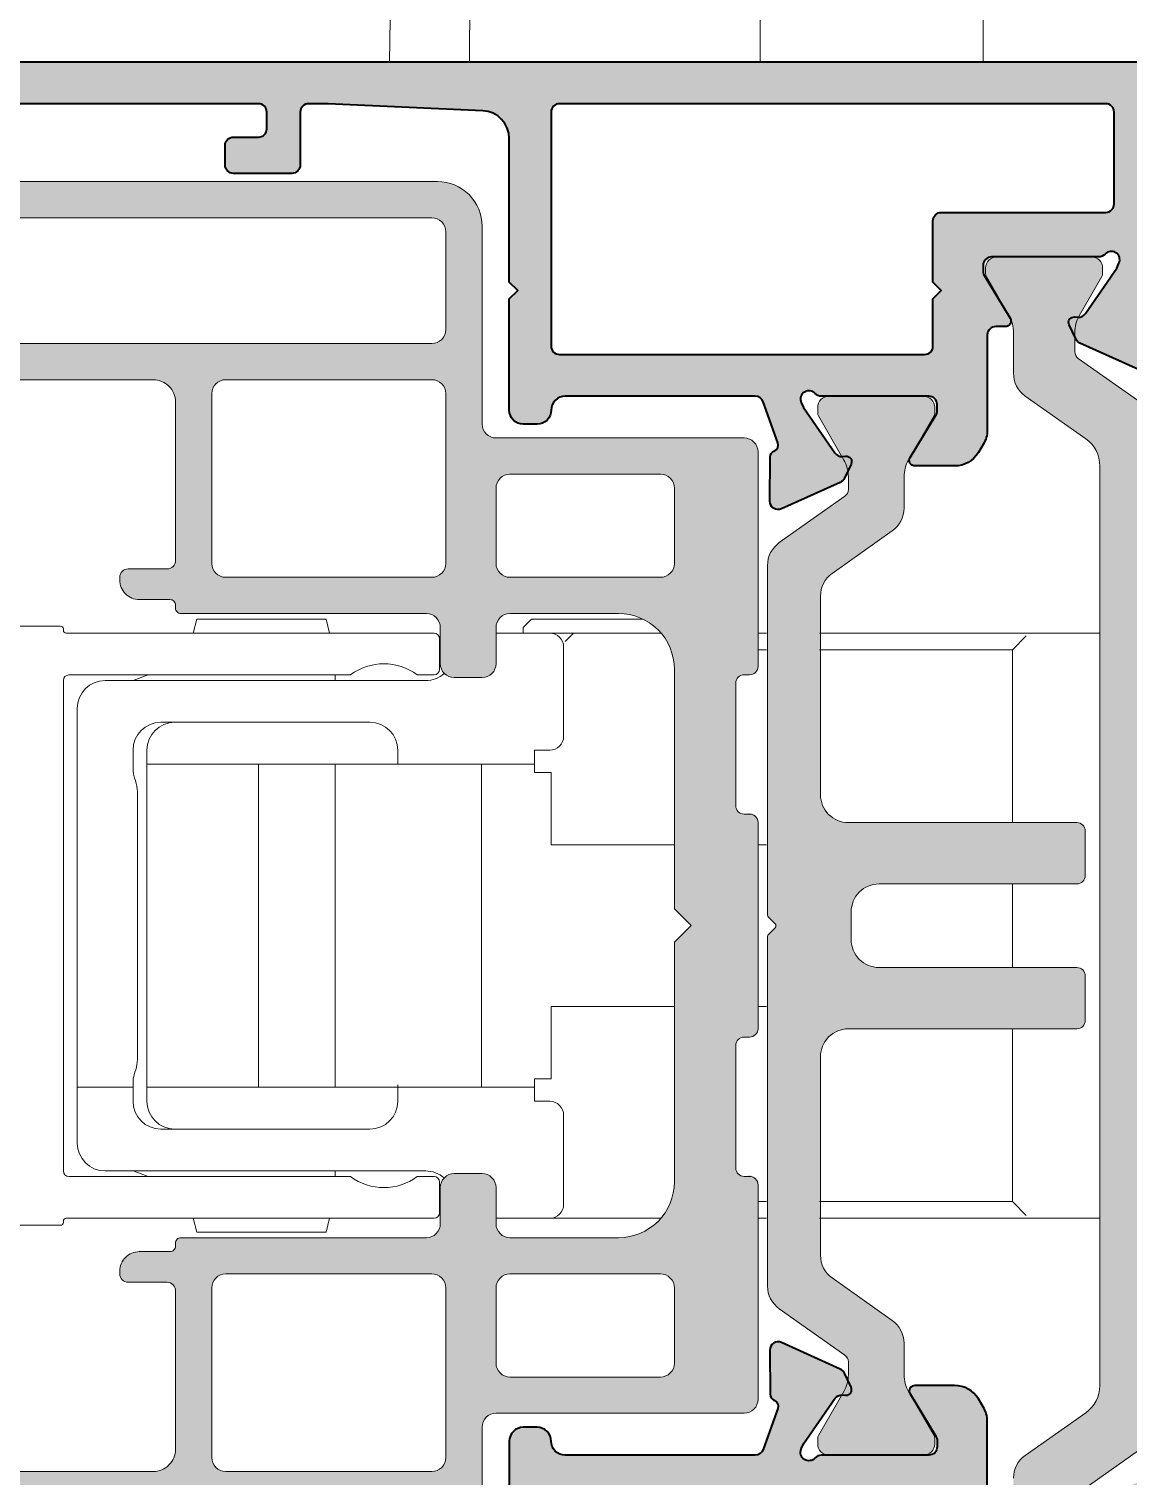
# Model space of a CAD drawing. Header units: millimetres. Extents: x -576 to 4430, y -1196 to 2690.
# Drawn here: x 876 to 915.5, y 74.2 to 126.1 of the extents above; entities that cross this region are included whole.
import ezdxf

# ---------------------------------------------------------------- set-up
doc = ezdxf.new("R2010")
doc.units = ezdxf.units.MM
doc.header["$LTSCALE"] = 0.25
doc.header["$MEASUREMENT"] = 0
doc.linetypes.add('CENTER', pattern=[2, 1.25, -0.25, 0.25, -0.25])
for name, color, linetype, lineweight in [('01_Accessories', 102, 'Continuous', 9), ('01_Aluminum', 4, 'Continuous', 40), ('01_Axis', 1, 'CENTER', 15), ('01_Dimension', 251, 'Continuous', 9), ('01_Fill Plastic', 253, 'Continuous', 0), ('01_Fill Polyamide', 10, 'Continuous', 0), ('01_Plastic', 3, 'Continuous', 20), ('01_Polyamide', 201, 'Continuous', 20)]:
    doc.layers.add(name, color=color, linetype=linetype, lineweight=lineweight)
doc.layers.add('01_Fill Aluminum', color=7, linetype='Continuous', lineweight=0, true_color=0xdcdcdc)

# ---------------------------------------------------------------- blocks, each defined once
blk = doc.blocks.new('U10140')
at = {"layer": '01_Fill Aluminum', "ltscale": 0.25}
h = blk.add_hatch(color=256, dxfattribs=at)
h.dxf.hatch_style = 1
h.paths.add_polyline_path([(28.199, -8.5), (27.899, -8.2), (28.199, -7.9), (28.199, -2.754, -0.400839), (29.154, -1.755), (34.699, -1.5), (35.4, -1.5, -0.414214), (35.7, -1.8), (35.7, -3.7, 0.414214), (36, -4), (38.1, -4, 0.414214), (38.4, -3.7), (38.4, -3, 0.414214), (38.1, -2.7), (37.2, -2.7, -0.414214), (36.9, -2.4), (36.9, -1.8, -0.414214), (37.2, -1.5), (53.7, -1.5, -0.414214), (54, -1.8), (54, -2.4, -0.414214), (53.7, -2.7), (52.8, -2.7, 0.414214), (52.5, -3), (52.5, -3.7, 0.414214), (52.8, -4), (56.4, -4, 0.414214), (56.7, -3.7), (56.7, -3.3, 0.414214), (56.4, -3), (55.5, -3, -0.414214), (55.2, -2.7), (55.2, -2.002, -0.414214), (55.5, -1.702), (56.25, -1.702, 0.267949), (56.51, -1.552, -0.267949), (56.77, -1.402), (61.23, -1.402, -0.267949), (61.49, -1.552, 0.267949), (61.75, -1.702), (62.5, -1.702, -0.414214), (62.8, -2.002), (62.8, -2.7, -0.414214), (62.5, -3), (61.6, -3, 0.414214), (61.3, -3.3), (61.3, -3.7, 0.414214), (61.6, -4), (63.7, -4, 0.414214), (64, -3.7), (64, -0.5, 0.414214), (63.5, 0), (0.3, 0, 0.414214), (0, -0.3), (0, -3.549, 0.267949), (0.15, -3.809), (0.93, -4.26, 0.131652), (1.08, -4.3, 0.569051), (1.5, -4), (1.5, -2.1, -0.414214), (1.8, -1.8), (4.7, -1.8, -0.414214), (5, -2.1), (5, -7.269, 0.086513), (5.018, -7.371), (5.485, -8.671, -0.392793), (5.36, -8.966), (5.345, -8.972, 0.294413), (5.206, -9.185), (5.195, -10.764, 0.548619), (5.62, -11.039), (7.726, -10.09, 0.177976), (7.873, -9.945), (8.114, -9.438, 0.717549), (7.869, -9.149, -0.329769), (7.531, -9.033), (6.407, -7.405), (6.325, -7.222, -0.855531), (6.823, -6.9, 0.213411), (7.047, -7), (10.899, -7, -0.414214), (11.199, -7.3), (11.199, -7.606), (10.229, -9.196, 0.585524), (10.399, -9.5), (10.749, -9.5, -0.414214), (11.049, -9.8), (11.049, -13.213, 0.181148), (11.296, -13.87, 0.307022), (12.224, -14.5), (13.65, -14.5, 0.585524), (13.821, -14.196), (12.85, -12.606), (12.85, -12.3, -0.414214), (13.15, -12), (17.003, -12, 0.213411), (17.226, -11.9, -0.85546), (17.724, -12.222), (17.643, -12.405), (16.518, -14.033, -0.267949), (16.247, -14.162), (16.132, -14.153, 0.57735), (15.935, -14.438), (16.176, -14.945, 0.177976), (16.324, -15.09), (18.433, -16.04, 0.544467), (18.854, -15.764), (18.844, -14.185, 0.303984), (18.697, -13.969, -0.402738), (18.564, -13.671), (19.094, -12.198, -0.316363), (19.376, -12), (26.199, -12, -0.414214), (26.699, -12.5, 0.414214), (27.199, -13), (27.699, -13, 0.414214), (28.199, -12.5)])
h.paths.add_polyline_path([(26.399, -10.5), (13.299, -10.5, -0.414214), (12.999, -10.2), (12.999, -8.5), (12.699, -8.2), (12.999, -7.9), (12.999, -5.7, 0.414214), (12.699, -5.4), (6.8, -5.4, -0.414214), (6.5, -5.1), (6.5, -1.8, -0.414214), (6.8, -1.5), (26.399, -1.5, -0.414214), (26.699, -1.8), (26.699, -10.2, -0.414214)], flags=16)
h.paths.add_polyline_path([(64, -58.3, 0.414214), (63.7, -58), (61.6, -58, 0.414214), (61.3, -58.3), (61.3, -58.7, 0.414214), (61.6, -59), (62.5, -59, -0.414214), (62.8, -59.3), (62.8, -59.998, -0.414214), (62.5, -60.298), (61.75, -60.298, 0.267949), (61.49, -60.448, -0.267949), (61.23, -60.598), (56.77, -60.598, -0.267949), (56.51, -60.448, 0.267949), (56.25, -60.298), (55.5, -60.298, -0.414214), (55.2, -59.998), (55.2, -59.3, -0.414214), (55.5, -59), (56.4, -59, 0.414214), (56.7, -58.7), (56.7, -58.3, 0.414214), (56.4, -58), (52.8, -58, 0.414214), (52.5, -58.3), (52.5, -59, 0.414214), (52.8, -59.3), (53.7, -59.3, -0.414214), (54, -59.6), (54, -60.2, -0.414214), (53.7, -60.5), (37.2, -60.5, -0.414214), (36.9, -60.2), (36.9, -59.6, -0.414214), (37.2, -59.3), (38.1, -59.3, 0.414214), (38.4, -59), (38.4, -58.3, 0.414214), (38.1, -58), (36, -58, 0.414214), (35.7, -58.3), (35.7, -60.2, -0.414214), (35.4, -60.5), (34.699, -60.5), (29.154, -60.245, -0.400839), (28.199, -59.246), (28.199, -54.1), (27.899, -53.8), (28.199, -53.5), (28.199, -49.5, 0.414214), (27.699, -49), (27.199, -49, 0.414214), (26.699, -49.5, -0.414214), (26.199, -50), (19.376, -50, -0.316363), (19.094, -49.802), (18.564, -48.329, -0.392793), (18.69, -48.034), (18.705, -48.028, 0.294413), (18.844, -47.815), (18.854, -46.236, 0.548619), (18.429, -45.961), (16.324, -46.91, 0.177976), (16.176, -47.055), (15.935, -47.562, 0.717549), (16.181, -47.851, -0.329769), (16.518, -47.967), (17.643, -49.595), (17.724, -49.778, -0.855531), (17.226, -50.1, 0.213411), (17.003, -50), (13.15, -50, -0.414214), (12.85, -49.7), (12.85, -49.394), (13.821, -47.804, 0.585524), (13.65, -47.5), (12.224, -47.5, 0.307022), (11.296, -48.13, 0.181148), (11.049, -48.787), (11.049, -52.2, -0.414214), (10.749, -52.5), (10.399, -52.5, 0.585524), (10.229, -52.804), (11.199, -54.394), (11.199, -54.7, -0.414214), (10.899, -55), (7.047, -55, 0.213411), (6.823, -55.1, -0.85546), (6.325, -54.778), (6.407, -54.595), (7.531, -52.967, -0.267949), (7.802, -52.838), (7.917, -52.847, 0.57735), (8.114, -52.562), (7.873, -52.055, 0.177976), (7.726, -51.91), (5.617, -50.96, 0.544467), (5.195, -51.236), (5.206, -52.815, 0.303984), (5.352, -53.031, -0.402738), (5.485, -53.329), (5.018, -54.629, 0.086513), (5, -54.731), (5, -59.246, -0.400839), (4.046, -60.245), (-1.5, -60.5), (-7.7, -60.5, -0.414214), (-8, -60.2), (-8, -58.8, -0.414214), (-7.7, -58.5), (-6.8, -58.5, 0.414214), (-6.5, -58.2), (-6.5, -57.8, 0.414214), (-6.8, -57.5), (-9.8, -57.5, 0.414214), (-10.5, -58.2, 0.414214), (-10.2, -58.5), (-9.5, -58.5, -0.414214), (-9.2, -58.8), (-9.2, -60, -0.414214), (-9.9, -60.7), (-16.1, -60.7, -0.414214), (-16.8, -60), (-16.8, -58.8, -0.414214), (-16.5, -58.5), (-15.8, -58.5, 0.414214), (-15.5, -58.2, 0.414214), (-16.2, -57.5), (-17.7, -57.5, 0.414214), (-18, -57.8), (-18, -61.7, 0.414214), (-17.7, -62), (63.5, -62, 0.414214), (64, -61.5)])
h.paths.add_polyline_path([(26.399, -60.5), (6.8, -60.5, -0.414214), (6.5, -60.2), (6.5, -56.9, -0.414214), (6.8, -56.6), (12.699, -56.6, 0.414214), (12.999, -56.3), (12.999, -54.1), (12.699, -53.8), (12.999, -53.5), (12.999, -51.8, -0.414214), (13.299, -51.5), (26.399, -51.5, -0.414214), (26.699, -51.8), (26.699, -60.2, -0.414214)], flags=16)
at = {"layer": '01_Fill Polyamide', "ltscale": 0.25}
h = blk.add_hatch(color=256, dxfattribs=at)
h.dxf.hatch_style = 1
h.paths.add_polyline_path([(7.011, -14.504, -0.243523), (7.518, -13.524), (9.688, -11.991, 0.243523), (10.111, -11.174), (10.111, -9.715, -0.131571), (10.271, -9.115), (11.084, -7.706, 0.131571), (11.111, -7.606), (11.111, -7.4, 0.414214), (10.711, -7), (7.311, -7, 0.414214), (6.911, -7.4), (6.911, -7.606, 0.131571), (6.938, -7.706), (7.75, -9.115, -0.131571), (7.911, -9.715), (7.911, -10.397, -0.243523), (7.784, -10.642), (5.222, -12.453, 0.243523), (5.011, -12.861), (5.011, -15.3, -0.414214), (4.011, -16.3), (1.811, -16.3, -0.414214), (1.511, -16), (1.511, -14.6, 0.474297), (1.151, -14.306, 0.183081), (0.941, -14.34), (-0.139, -14.964, 0.267949), (-0.289, -15.224), (-0.289, -18.2, 0.414214), (0.011, -18.5), (4.011, -18.5, -0.414214), (5.011, -19.5), (5.011, -49.139, 0.243523), (5.222, -49.547), (7.784, -51.358, -0.243523), (7.911, -51.603), (7.911, -52.285, -0.131571), (7.75, -52.885), (6.938, -54.294, 0.131571), (6.911, -54.394), (6.911, -54.6, 0.414214), (7.311, -55), (10.711, -55, 0.414214), (11.111, -54.6), (11.111, -54.394, 0.131571), (11.084, -54.294), (10.271, -52.885, -0.131571), (10.111, -52.285), (10.111, -50.826, 0.243523), (9.688, -50.009), (7.518, -48.476, -0.243523), (7.011, -47.496)])
h = blk.add_hatch(color=256, dxfattribs=at)
h.dxf.hatch_style = 1
h.paths.add_polyline_path([(18.935, -18.069, 0.243523), (18.512, -17.252), (16.162, -15.591, -0.243523), (16.035, -15.346), (16.035, -14.888, -0.131571), (16.195, -14.288), (17.108, -12.706, 0.131571), (17.135, -12.606), (17.135, -12.4, 0.414214), (16.735, -12), (13.335, -12, 0.414214), (12.935, -12.4), (12.935, -12.606, 0.131571), (12.961, -12.706), (13.874, -14.288, -0.131571), (14.035, -14.888), (14.035, -16.019, 0.243523), (14.458, -16.835), (16.612, -18.358, -0.243523), (17.035, -19.175), (17.035, -26.3, -0.414214), (16.035, -27.3), (7.835, -27.3, 0.414214), (7.535, -27.6), (7.535, -29.2, 0.414214), (7.835, -29.5), (14.935, -29.5, -0.414214), (15.935, -30.5), (15.935, -31.5, -0.414214), (14.935, -32.5), (7.835, -32.5, 0.414214), (7.535, -32.8), (7.535, -34.4, 0.414214), (7.835, -34.7), (16.035, -34.7, -0.414214), (17.035, -35.7), (17.035, -42.825, -0.243523), (16.612, -43.642), (14.458, -45.165, 0.243523), (14.035, -45.981), (14.035, -47.112, -0.131571), (13.874, -47.712), (12.961, -49.294, 0.131571), (12.935, -49.394), (12.935, -49.6, 0.414214), (13.335, -50), (16.735, -50, 0.414214), (17.135, -49.6), (17.135, -49.394, 0.131571), (17.108, -49.294), (16.195, -47.712, -0.131571), (16.035, -47.112), (16.035, -46.654, -0.243523), (16.162, -46.409), (18.512, -44.748, 0.243523), (18.935, -43.931), (18.935, -31.383, 0.198912), (18.905, -31.312), (18.664, -31.071, -0.414214), (18.664, -30.929), (18.905, -30.688, 0.198912), (18.935, -30.617)])
at = {"layer": '01_Aluminum'}
for points in [[(63.5, 0), (0.3, 0, 0.414214)], [(5.62, -11.039), (7.726, -10.09, 0.177976), (7.873, -9.945), (8.114, -9.438, 0.57735), (7.917, -9.153), (7.802, -9.162, -0.267949), (7.531, -9.033), (6.407, -7.405), (6.325, -7.222, -0.85546), (6.823, -6.9, 0.213411), (7.047, -7), (10.899, -7, -0.414214), (11.199, -7.3), (11.199, -7.521, -0.137872), (11.156, -7.677), (10.229, -9.196, 0.585524), (10.399, -9.5), (10.749, -9.5, -0.414214), (11.049, -9.8), (11.049, -13.213, 0.137872), (11.196, -13.734), (11.371, -14.021, 0.261413), (12.224, -14.5), (13.65, -14.5, 0.585524), (13.821, -14.196), (12.894, -12.677, -0.137872), (12.85, -12.521), (12.85, -12.3, -0.414214), (13.15, -12), (17.003, -12, 0.213411), (17.226, -11.9, -0.85546), (17.724, -12.222), (17.643, -12.405), (16.518, -14.033, -0.267949), (16.247, -14.162), (16.132, -14.153, 0.57735), (15.935, -14.438), (16.176, -14.945, 0.177976), (16.324, -15.09), (18.429, -16.039, 0.548619), (18.854, -15.764), (18.844, -14.185, 0.294413), (18.705, -13.972), (18.69, -13.966, -0.392793), (18.564, -13.671), (19.094, -12.198, -0.316363), (19.376, -12), (26.199, -12, -0.414214), (26.699, -12.5, 0.414214), (27.199, -13), (27.699, -13, 0.414214), (28.199, -12.5), (28.199, -8.5), (27.899, -8.2), (28.199, -7.9), (28.199, -2.754, -0.400839), (29.154, -1.755), (34.699, -1.5), (35.4, -1.5, -0.414214), (35.7, -1.8), (35.7, -3.7, 0.414214), (36, -4), (38.1, -4, 0.414214), (38.4, -3.7), (38.4, -3, 0.414214), (38.1, -2.7), (37.2, -2.7, -0.414214), (36.9, -2.4), (36.9, -1.8, -0.414214), (37.2, -1.5), (53.7, -1.5, -0.414214)], [(11.049, -52.2), (11.049, -48.787, -0.137872), (11.196, -48.266), (11.371, -47.979, -0.261413), (12.224, -47.5), (13.65, -47.5, -0.585524), (13.821, -47.804), (12.894, -49.323, 0.137872), (12.85, -49.479), (12.85, -49.7, 0.414214), (13.15, -50), (17.003, -50, -0.213411), (17.226, -50.1, 0.85546), (17.724, -49.778), (17.643, -49.595), (16.518, -47.967, 0.267949), (16.247, -47.838), (16.132, -47.847, -0.57735), (15.935, -47.562), (16.176, -47.055, -0.177976), (16.324, -46.91), (18.429, -45.961, -0.548619), (18.854, -46.236), (18.844, -47.815, -0.294413), (18.705, -48.028), (18.69, -48.034, 0.392793), (18.564, -48.329), (19.094, -49.802, 0.316363), (19.376, -50), (26.199, -50, 0.414214), (26.699, -49.5, -0.414214), (27.199, -49), (27.699, -49, -0.414214), (28.199, -49.5), (28.199, -53.5)]]:
    blk.add_lwpolyline(points, format="xyb", dxfattribs=at)
blk.add_lwpolyline([(12.999, -7.9), (12.999, -5.7, 0.414214), (12.699, -5.4), (6.8, -5.4, -0.414214), (6.5, -5.1), (6.5, -1.8, -0.414214), (6.8, -1.5), (26.399, -1.5, -0.414214), (26.699, -1.8), (26.699, -10.2, -0.414214), (26.399, -10.5), (13.299, -10.5, -0.414214), (12.999, -10.2), (12.999, -8.5), (12.699, -8.2)], format="xyb", close=True, dxfattribs=at)
at = {"layer": '01_Polyamide'}
for points in [[(7.784, -51.358), (5.222, -49.547, -0.243523)], [(5.222, -12.453), (7.784, -10.642, 0.243523), (7.911, -10.397), (7.911, -9.715, 0.131571), (7.75, -9.115), (6.938, -7.706, -0.131571), (6.911, -7.606), (6.911, -7.4, -0.414214), (7.311, -7), (10.711, -7, -0.414214), (11.111, -7.4), (11.111, -7.606, -0.131571), (11.084, -7.706), (10.271, -9.115, 0.131571), (10.111, -9.715), (10.111, -11.174, -0.243523), (9.688, -11.991), (7.518, -13.524, 0.243523), (7.011, -14.504), (7.011, -47.496, 0.243523), (7.518, -48.476), (9.688, -50.009, -0.243523), (10.111, -50.826)]]:
    blk.add_lwpolyline(points, format="xyb", dxfattribs=at)
blk.add_lwpolyline([(15.935, -30.5, 0.414214), (14.935, -29.5), (7.835, -29.5, -0.414214), (7.535, -29.2), (7.535, -27.6, -0.414214), (7.835, -27.3), (16.035, -27.3, 0.414214), (17.035, -26.3), (17.035, -19.175, 0.243523), (16.612, -18.358), (14.458, -16.835, -0.243523), (14.035, -16.019), (14.035, -14.888, 0.131571), (13.874, -14.288), (12.961, -12.706, -0.131571), (12.935, -12.606), (12.935, -12.4, -0.414214), (13.335, -12), (16.735, -12, -0.414214), (17.135, -12.4), (17.135, -12.606, -0.131571), (17.108, -12.706), (16.195, -14.288, 0.131571), (16.035, -14.888), (16.035, -15.346, 0.243523), (16.162, -15.591), (18.512, -17.252, -0.243523), (18.935, -18.069), (18.935, -30.617, -0.198912), (18.905, -30.688), (18.664, -30.929, 0.414214), (18.664, -31.071), (18.905, -31.312, -0.198912), (18.935, -31.383), (18.935, -43.931, -0.243523), (18.512, -44.748), (16.162, -46.409, 0.243523), (16.035, -46.654), (16.035, -47.112, 0.131571), (16.195, -47.712), (17.108, -49.294, -0.131571), (17.135, -49.394), (17.135, -49.6, -0.414214), (16.735, -50), (13.335, -50, -0.414214), (12.935, -49.6), (12.935, -49.394, -0.131571), (12.961, -49.294), (13.874, -47.712, 0.131571), (14.035, -47.112), (14.035, -45.981, -0.243523), (14.458, -45.165), (16.612, -43.642, 0.243523), (17.035, -42.825), (17.035, -35.7, 0.414214), (16.035, -34.7), (7.835, -34.7, -0.414214), (7.535, -34.4), (7.535, -32.8, -0.414214), (7.835, -32.5), (14.935, -32.5, 0.414214), (15.935, -31.5)], format="xyb", close=True, dxfattribs=at)
blk = doc.blocks.new('V31210')
at = {"layer": '01_Fill Plastic', "ltscale": 0.25}
h = blk.add_hatch(color=256, dxfattribs=at)
h.dxf.hatch_style = 1
h.paths.add_polyline_path([(17.5, -1.1, 0.414214), (17, -0.6), (9.3, -0.6, 0.56391), (8.985, -1.005, -0.511918), (8.7, -1.4), (4.3, -1.4, -0.414214), (4, -1.1), (4, -0.9, 0.414214), (3.7, -0.6), (-3.7, -0.6, 0.56391), (-4.015, -1.005, -0.511918), (-4.3, -1.4), (-8.7, -1.4, -0.414214), (-9, -1.1), (-9, -0.9, 0.414214), (-9.3, -0.6), (-17, -0.6, 0.414214), (-17.5, -1.1), (-17.5, -10, -0.414214), (-18, -10.5), (-25.1, -10.5, 0.414214), (-26.7, -12.1), (-26.7, -28.755), (-27.492, -33.249, 0.06072), (-27.499, -33.37, 0.436678), (-27.1, -33.8, -0.414214), (-26.7, -34.2), (-26.7, -34.8, 0.414214), (-26.4, -35.1), (-25.7, -35.1, 0.414214), (-25.4, -34.8), (-25.4, -34.4, -0.414214), (-25.1, -34.1), (-12.7, -34.1, -0.414214), (-12.4, -34.4), (-12.4, -35.1, 0.474498), (-11.8, -35.59, 0.474498), (-11.2, -35.1), (-11.2, -32.5, 0.513478), (-11.451, -32.294, -0.487928), (-11.7, -32.1), (-11.7, -31, 0.439778), (-12.46, -30.303, 0.453476), (-12.8, -30.6), (-12.8, -32, -0.414214), (-13.1, -32.3), (-18.79, -32.3, -0.414214), (-19.59, -31.5), (-19.59, -22.3, -0.414214), (-18.79, -21.5), (-13.1, -21.5, -0.414214), (-12.8, -21.8), (-12.8, -23.2, 0.453476), (-12.46, -23.497, 0.439778), (-11.7, -22.8), (-11.7, -21.7, -0.414214), (-11.5, -21.5), (-11.4, -21.5, 0.414214), (-11.2, -21.3), (-11.2, -12.5, -0.414214), (-10.7, -12), (-9.4, -12, 0.414214), (-8.9, -11.5), (-8.9, -10.5, 0.414214), (-9.4, -10), (-10.7, -10, -0.414214), (-11.2, -9.5), (-11.2, -5.6, -0.414214), (-9.2, -3.6), (-0.6, -3.6), (0, -3), (0.6, -3.6), (9.2, -3.6, -0.414214), (11.2, -5.6), (11.2, -9.5, -0.414214), (10.7, -10), (9.4, -10, 0.414214), (8.9, -10.5), (8.9, -11.5, 0.414214), (9.4, -12), (10.7, -12, -0.414214), (11.2, -12.5), (11.2, -21.3, 0.513478), (11.451, -21.506, -0.487928), (11.7, -21.7), (11.7, -22.8, 0.439778), (12.46, -23.497, 0.453476), (12.8, -23.2), (12.8, -21.8, -0.414214), (13.1, -21.5), (18.79, -21.5, -0.414214), (19.59, -22.3), (19.59, -31.5, -0.414214), (18.79, -32.3), (13.1, -32.3, -0.414214), (12.8, -32), (12.8, -30.6, 0.453476), (12.46, -30.303, 0.439778), (11.7, -31), (11.7, -32.1, -0.414214), (11.5, -32.3), (11.4, -32.3, 0.414214), (11.2, -32.5), (11.2, -35.1, 0.474498), (11.8, -35.59, 0.474498), (12.4, -35.1), (12.4, -34.4, -0.414214), (12.7, -34.1), (25.1, -34.1, -0.414214), (25.4, -34.4), (25.4, -34.8, 0.414214), (25.7, -35.1), (26.4, -35.1, 0.414214), (26.7, -34.8), (26.7, -34.2, -0.414214), (27.1, -33.8, 0.414214), (27.5, -33.4, 0.076148), (27.492, -33.249), (26.7, -28.755), (26.7, -12.1, 0.414214), (25.1, -10.5), (18, -10.5, -0.414214), (17.5, -10)])
h.paths.add_polyline_path([(-12.5, -4.1), (-12.5, -9.5, -0.414214), (-13, -10), (-15.7, -10, -0.414214), (-16.2, -9.5), (-16.2, -4.1, -0.414214), (-15.7, -3.6), (-13, -3.6, -0.414214)], flags=16)
h.paths.add_polyline_path([(-13, -11.8, -0.414214), (-12.5, -12.3), (-12.5, -19.7, -0.414214), (-13, -20.2), (-19.09, -20.2, -0.414214), (-19.59, -19.7), (-19.59, -12.3, -0.414214), (-19.09, -11.8)], flags=16)
h.paths.add_polyline_path([(-20.89, -12.3), (-20.89, -31.6, -0.414214), (-21.89, -32.6), (-25.462, -32.6, -0.466308), (-25.954, -32.013), (-25.408, -28.912, 0.043661), (-25.4, -28.825), (-25.4, -12.3, -0.414214), (-24.9, -11.8), (-21.39, -11.8, -0.414214)], flags=16)
h.paths.add_polyline_path([(12.5, -4.1, -0.414214), (13, -3.6), (15.7, -3.6, -0.414214), (16.2, -4.1), (16.2, -9.5, -0.414214), (15.7, -10), (13, -10, -0.414214), (12.5, -9.5)], flags=16)
h.paths.add_polyline_path([(13, -11.8), (19.09, -11.8, -0.414214), (19.59, -12.3), (19.59, -19.7, -0.414214), (19.09, -20.2), (13, -20.2, -0.414214), (12.5, -19.7), (12.5, -12.3, -0.414214)], flags=16)
h.paths.add_polyline_path([(21.39, -11.8), (24.9, -11.8, -0.414214), (25.4, -12.3), (25.4, -28.825, 0.043661), (25.408, -28.912), (25.954, -32.013, -0.466308), (25.462, -32.6), (21.89, -32.6, -0.414214), (20.89, -31.6), (20.89, -12.3, -0.414214)], flags=16)
at = {"layer": '01_Plastic'}
for points in [[(-26.7, -28.711), (-26.7, -12.1, -0.414214), (-25.1, -10.5), (-18, -10.5, 0.414214), (-17.5, -10), (-17.5, -1.1, -0.414214), (-17, -0.6), (-9.3, -0.6, -0.414214), (-9, -0.9), (-9, -1.1, 0.414214), (-8.7, -1.4), (-4.3, -1.4, 0.414214), (-4, -1.1), (-4, -0.9, -0.414214), (-3.7, -0.6), (3.7, -0.6, -0.414214), (4, -0.9), (4, -1.1, 0.414214), (4.3, -1.4), (8.7, -1.4, 0.414214), (9, -1.1), (9, -0.9, -0.414214), (9.3, -0.6), (17, -0.6, -0.414214), (17.5, -1.1), (17.5, -10, 0.414214), (18, -10.5), (25.1, -10.5, -0.414214)], [(19.59, -31.5), (19.59, -22.3, 0.414214), (18.79, -21.5), (13.1, -21.5, 0.414214), (12.8, -21.8), (12.8, -23.2, -0.414214), (12.5, -23.5), (12.4, -23.5, -0.414214), (11.7, -22.8), (11.7, -21.7, 0.414214), (11.5, -21.5), (11.4, -21.5, -0.414214), (11.2, -21.3), (11.2, -12.5, 0.414214), (10.7, -12), (9.4, -12, -0.414214), (8.9, -11.5), (8.9, -10.5, -0.414214), (9.4, -10), (10.7, -10, 0.414214), (11.2, -9.5), (11.2, -5.6, 0.414214), (9.2, -3.6), (0.6, -3.6), (0, -3), (-0.6, -3.6), (-9.2, -3.6, 0.414214), (-11.2, -5.6), (-11.2, -9.5, 0.414214), (-10.7, -10), (-9.4, -10, -0.414214), (-8.9, -10.5), (-8.9, -11.5, -0.414214), (-9.4, -12), (-10.7, -12, 0.414214), (-11.2, -12.5), (-11.2, -21.3, -0.414214), (-11.4, -21.5), (-11.5, -21.5, 0.414214), (-11.7, -21.7), (-11.7, -22.8, -0.414214), (-12.4, -23.5), (-12.5, -23.5, -0.414214), (-12.8, -23.2), (-12.8, -21.8, 0.414214), (-13.1, -21.5), (-18.79, -21.5, 0.414214), (-19.59, -22.3), (-19.59, -31.5, 0.414214)]]:
    blk.add_lwpolyline(points, format="xyb", dxfattribs=at)
for points in [[(-15.7, -10, -0.414214), (-16.2, -9.5), (-16.2, -4.1, -0.414214), (-15.7, -3.6), (-13, -3.6, -0.414214), (-12.5, -4.1), (-12.5, -9.5, -0.414214), (-13, -10)], [(15.7, -10, 0.414214), (16.2, -9.5), (16.2, -4.1, 0.414214), (15.7, -3.6), (13, -3.6, 0.414214), (12.5, -4.1), (12.5, -9.5, 0.414214), (13, -10)], [(-25.462, -32.6), (-21.89, -32.6, 0.414214), (-20.89, -31.6), (-20.89, -12.3, 0.414214), (-21.39, -11.8), (-24.9, -11.8, 0.414214), (-25.4, -12.3), (-25.4, -28.825, -0.043661), (-25.408, -28.912), (-25.954, -32.013, 0.466308)], [(-19.59, -19.7), (-19.59, -12.3, -0.414214), (-19.09, -11.8), (-13, -11.8, -0.414214), (-12.5, -12.3), (-12.5, -19.7, -0.414214), (-13, -20.2), (-19.09, -20.2, -0.414214)], [(19.59, -19.7), (19.59, -12.3, 0.414214), (19.09, -11.8), (13, -11.8, 0.414214), (12.5, -12.3), (12.5, -19.7, 0.414214), (13, -20.2), (19.09, -20.2, 0.414214)]]:
    blk.add_lwpolyline(points, format="xyb", close=True, dxfattribs=at)
blk = doc.blocks.new('serratura')
at = {"layer": '01_Accessories', "ltscale": 0.25}
for p, q in [((27.785, 11), (27.66, 10.5)), ((30, 11), (27.785, 11)), ((32.425, 11), (30, 11)), ((32.425, 11), (32.55, 10.5)), ((39.8, 11), (39.5, 10.7)), ((43.795, 11), (39.8, 11)), ((22.9, 10.75), (15, 10.75)), ((23, 10.6), (23, 10.65)), ((36.3, 10.5), (23.1, 10.5)), ((40.45, 10.5), (38.524, 10.5)), ((39.5, 10.5), (39.5, 10.7)), ((41.3, 10.5), (40.45, 10.5)), ((41.3, 10.5), (41, 10.2)), ((42.425, 10.5), (41.3, 10.5)), ((44.443, 10.5), (42.425, 10.5)), ((48.224, 10.5), (47.924, 10.5)), ((60.2, 10.5), (50.124, 10.5)), ((57.55, 10.4), (57.05, 9.9)), ((36.5, 9.2), (36.5, 10.3)), ((40.95, 6.8), (40.95, 10)), ((48.224, 9.9), (47.924, 9.9)), ((55.55, 9.9), (50.124, 9.9)), ((57.05, 9.9), (55.55, 9.9)), ((57.05, 9.9), (57.05, 3.7)), ((23.2, 9), (33.3, 9)), ((26.049, 9), (25.5, 8.8)), ((32.75, 8.8), (32.75, 9)), ((35.7, 9), (36.3, 9)), ((23, -8.8), (23, 8.8)), ((36, 8.8), (24.5, 8.8)), ((23.5, 7.8), (23.5, 5.8)), ((26.5, 7.3), (34, 7.3)), ((25.5, 5.8), (25.5, 6.3)), ((26, -6.3), (26, 6.3)), ((35, 6.3), (35, 5.8)), ((39.9, 6.3), (39.9, 5.5)), ((39.9, 6.3), (40.45, 6.3)), ((23.5, 5.8), (23.5, 4.8)), ((25.5, 5.8), (25.5, 5.573)), ((26, 5.8), (27, 5.8)), ((30, 5.8), (27, 5.8)), ((33.273, 5.8), (30, 5.8)), ((30, -5.8), (30, 5.8)), ((32.75, -5.8), (32.75, 5.8)), ((35, 5.8), (33.273, 5.8)), ((35, 5.8), (39.5, 5.8)), ((38, 5.8), (38, -5.8)), ((39.5, 5.8), (39.9, 5.8)), ((39.9, 5.5), (40.5, 5.5)), ((40.5, 5.5), (40.5, 2.9)), ((23.5, 4.8), (23.5, -4.8)), ((25.659, 4.8), (25.659, -4.8)), ((40.5, 2.9), (44.924, 2.9)), ((47.924, 2.9), (48.224, 2.9)), ((57.05, 1.5), (57.05, -1.5)), ((44.924, -2.9), (40.5, -2.9)), ((40.5, -5.5), (40.5, -2.9)), ((47.924, -2.9), (48.224, -2.9)), ((57.05, -3.7), (57.05, -9.9)), ((23.5, -5.8), (23.5, -4.8)), ((25.5, -5.573), (25.5, -5.8)), ((40.5, -5.5), (39.9, -5.5)), ((39.9, -5.5), (39.9, -6.3)), ((25.5, -5.8), (23.5, -5.8)), ((23.5, -5.8), (23.5, -7.8)), ((25.5, -6.3), (25.5, -5.8)), ((26, -5.8), (27, -5.8)), ((27, -5.8), (30, -5.8)), ((33.273, -5.8), (30, -5.8)), ((35, -5.8), (33.273, -5.8)), ((35, -5.8), (35, -5.714)), ((39.5, -5.8), (35, -5.8)), ((35, -5.8), (35, -6.3)), ((39.5, -5.8), (39.9, -5.8)), ((40.45, -6.3), (39.9, -6.3)), ((40.95, -10), (40.95, -6.8)), ((34, -7.3), (26.5, -7.3)), ((24.5, -8.8), (36, -8.8)), ((26.049, -9), (25.5, -8.8)), ((32.75, -9), (32.75, -8.8)), ((33.3, -9), (23.2, -9)), ((36.3, -9), (35.7, -9)), ((36.5, -10.3), (36.5, -9.2)), ((47.924, -9.9), (48.224, -9.9)), ((50.124, -9.9), (55.55, -9.9)), ((55.55, -9.9), (57.05, -9.9)), ((57.05, -9.9), (57.55, -10.4)), ((15, -10.75), (22.9, -10.75)), ((23, -10.65), (23, -10.6)), ((23.1, -10.5), (36.3, -10.5)), ((27.785, -11), (27.66, -10.5)), ((32.425, -11), (32.55, -10.5)), ((38.524, -10.5), (40.45, -10.5)), ((41.3, -10.5), (40.45, -10.5)), ((41.3, -10.5), (42.425, -10.5)), ((42.425, -10.5), (44.443, -10.5)), ((47.924, -10.5), (48.224, -10.5)), ((50.124, -10.5), (60.2, -10.5)), ((27.785, -11), (30, -11)), ((30, -11), (32.425, -11))]:
    blk.add_line(p, q, dxfattribs=at)
for centre, radius, start, end in [((22.9, 10.65), 0.1, 0, 90), ((23.1, 10.6), 0.1, 180, 270), ((36.3, 10.3), 0.2, 0, 90), ((40.45, 10), 0.5, 0, 90), ((34.5, 7.4), 2, 53.1301, 126.8699), ((23.2, 8.8), 0.2, 90, 180), ((36, 9.8), 1, 270, 311.6165), ((36.3, 9.2), 0.2, 270, 0), ((24.5, 7.8), 1, 90, 180), ((26.5, 6.3), 1, 90, 180), ((27, 6.3), 1, 90, 180), ((34, 6.3), 1, 0, 90), ((40.45, 6.8), 0.5, 270, 0), ((26.5, -6.3), 1, 180, 270), ((27, -6.3), 1, 180, 270), ((34, -6.3), 1, 270, 0), ((40.45, -6.8), 0.5, 0, 90), ((24.5, -7.8), 1, 180, 270), ((23.2, -8.8), 0.2, 180, 270), ((36, -9.8), 1, 48.3835, 90), ((34.5, -7.4), 2, 233.1301, 306.8699), ((36.3, -9.2), 0.2, 0, 90), ((36.3, -10.3), 0.2, 270, 0), ((40.45, -10), 0.5, 270, 0), ((22.9, -10.65), 0.1, 270, 0), ((23.1, -10.6), 0.1, 90, 180)]:
    blk.add_arc(centre, radius, start, end, dxfattribs=at)
for points, knots in [([(25.5, 5.573), (25.5, 5.563), (25.501, 5.552), (25.509, 5.448), (25.548, 5.333), (25.624, 5.078), (25.659, 4.939), (25.659, 4.8)], [-0.59131237, -0.59131237, -0.59131237, -0.59131237, -0.58651242, -0.58651242, -0.54474486, -0.54474486, -0.5029773, -0.5029773, -0.5029773, -0.5029773]), ([(25.5, -5.573), (25.5, -5.546), (25.503, -5.516), (25.525, -5.397), (25.562, -5.288), (25.63, -5.053), (25.659, -4.925), (25.659, -4.8)], [-0.42022171, -0.42022171, -0.42022171, -0.42022171, -0.40811832, -0.40811832, -0.37054099, -0.37054099, -0.33296365, -0.33296365, -0.33296365, -0.33296365])]:
    blk.add_open_spline(points, degree=3, knots=knots, dxfattribs=at)
blk = doc.blocks.new('A$C497b1144')
at = {"layer": '01_Accessories'}
for p, q in [((-17.3, 0.002), (-14.425, 0.002)), ((-17.3, 0.002), (-17.119, -10.35)), ((-14.425, 0.002), (-4, 0.002)), ((-14.425, 0.002), (-14.374, -10.35)), ((4, 0.002), (-4, 0.002)), ((-4, 0.002), (-4, -2.998)), ((4, 0.002), (14.425, 0.002)), ((4, -2.998), (4, 0.002))]:
    blk.add_line(p, q, dxfattribs=at)

msp = doc.modelspace()

# ---------------------------------------------------------------- block references
at = {"layer": '01_Aluminum', "xscale": -1}
msp.add_blockref('U10140', (921.471, 124.957), dxfattribs=at)
at = {"layer": '01_Axis'}
msp.add_blockref('serratura', (854.271, 93.957), dxfattribs=at)
at = {"layer": '01_Dimension', "xscale": -1, "rotation": 180}
msp.add_blockref('A$C497b1144', (906.271, 124.957), dxfattribs=at)
at = {"layer": '01_Plastic', "rotation": 270}
msp.add_blockref('V31210', (902.795, 93.961), dxfattribs=at)

doc.saveas('drawing.dxf')
